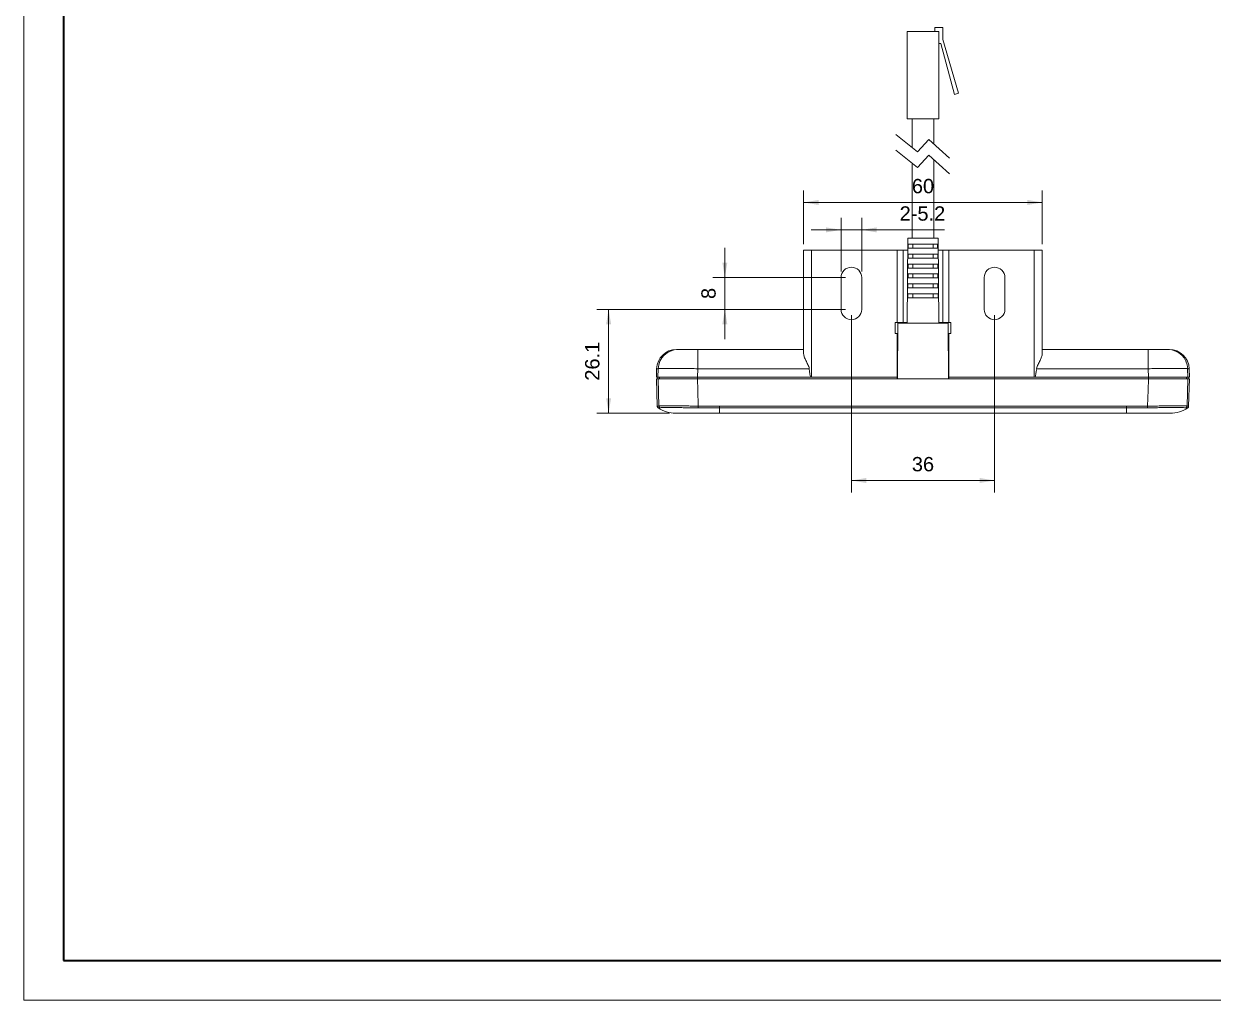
# Model space of a CAD drawing. Header units: millimetres. Extents: x -297 to 297, y -210 to 210.
# Drawn here: x -297 to 2.1, y -210 to 35.7 of the extents above; entities that cross this region are included whole.
import ezdxf

# ---------------------------------------------------------------- set-up
doc = ezdxf.new("R2010")
doc.units = ezdxf.units.MM
doc.layers.get('0').update_dxf_attribs({"lineweight": 20})
doc.layers.add('粗实线层', color=7, linetype='Continuous', lineweight=35)
doc.layers.add('细实线层', color=7, linetype='Continuous', lineweight=18)
doc.styles.add('标准', font='')
doc.styles.get('标准').set_extended_font_data('arial')
doc.dimstyles.new('标准$0', dxfattribs={"dimscale": 1.5, "dimtxt": 2.4, "dimasz": 2.5, "dimexe": 2, "dimexo": 1, "dimgap": 1.5, "dimtad": 1, "dimdec": 1, "dimdsep": 46, "dimtxsty": '标准', "dimcen": 2.5, "dimdle": 5, "dimclre": 256, "dimclrt": 7, "dimadec": 0, "dimazin": 0, "dimtfac": 0.714286, "dimtdec": 1, "dimtmove": 0, "dimatfit": 3, "dimfxl": 0, "dimtolj": 1, "dimarcsym": 0})

# ---------------------------------------------------------------- blocks, each defined once
blk = doc.blocks.new('*X9')
at = {"linetype": 'Continuous'}
for points in [[(-100.9, -9.29), (-97.15, -8.67), (-97.15, -9.92)], [(-40.9, -9.29), (-44.65, -8.67), (-44.65, -9.92)]]:
    blk.add_hatch(color=0, dxfattribs=at).paths.add_polyline_path(points, flags=0)
for p, q in [((-100.9, -19.79), (-100.9, -6.29)), ((-40.9, -19.79), (-40.9, -6.29))]:
    blk.add_line(p, q, dxfattribs=at)
at = {"color": 0, "linetype": 'Continuous'}
blk.add_line((-100.9, -9.29), (-40.9, -9.29), dxfattribs=at)
at = {"color": 7, "insert": (-70.9, -5.2), "char_height": 3.6, "width": 10.3226, "attachment_point": 5, "style": '标准'}
blk.add_mtext('60', dxfattribs=at)
blk = doc.blocks.new('*X10')
at = {"linetype": 'Continuous'}
for points in [[(-91.5, -16.19), (-95.25, -15.57), (-95.25, -16.82)], [(-86.3, -16.19), (-82.55, -15.57), (-82.55, -16.82)]]:
    blk.add_hatch(color=0, dxfattribs=at).paths.add_polyline_path(points, flags=0)
for p, q in [((-91.5, -26.69), (-91.5, -13.19)), ((-86.3, -26.69), (-86.3, -13.19))]:
    blk.add_line(p, q, dxfattribs=at)
at = {"color": 0, "linetype": 'Continuous'}
blk.add_line((-99, -16.19), (-65.5, -16.19), dxfattribs=at)
at = {"color": 7, "insert": (-71.03, -12.1), "char_height": 3.6, "width": 22.0939, "attachment_point": 5, "style": '标准'}
blk.add_mtext('2-5.2', dxfattribs=at)
blk = doc.blocks.new('*X11')
at = {"linetype": 'Continuous'}
for points in [[(-88.9, -79.24), (-85.15, -78.62), (-85.15, -79.87)], [(-52.9, -79.24), (-56.65, -78.62), (-56.65, -79.87)]]:
    blk.add_hatch(color=0, dxfattribs=at).paths.add_polyline_path(points, flags=0)
for p, q in [((-88.9, -37.69), (-88.9, -82.24)), ((-52.9, -37.69), (-52.9, -82.24))]:
    blk.add_line(p, q, dxfattribs=at)
at = {"color": 0, "linetype": 'Continuous'}
blk.add_line((-88.9, -79.24), (-52.9, -79.24), dxfattribs=at)
at = {"color": 7, "insert": (-70.9, -75.16), "char_height": 3.6, "width": 10.3061, "attachment_point": 5, "style": '标准'}
blk.add_mtext('36', dxfattribs=at)
blk = doc.blocks.new('*X12')
at = {"linetype": 'Continuous'}
for points in [[(-149.94, -36.19), (-149.32, -39.94), (-150.57, -39.94)], [(-149.94, -62.29), (-149.32, -58.54), (-150.57, -58.54)]]:
    blk.add_hatch(color=0, dxfattribs=at).paths.add_polyline_path(points, flags=0)
for p, q in [((-90.4, -36.19), (-152.94, -36.19)), ((-134.6, -62.29), (-152.94, -62.29))]:
    blk.add_line(p, q, dxfattribs=at)
at = {"color": 0, "linetype": 'Continuous'}
blk.add_line((-149.94, -36.19), (-149.94, -62.29), dxfattribs=at)
at = {"color": 7, "insert": (-154.03, -49.24), "char_height": 3.6, "width": 17.4293, "attachment_point": 5, "rotation": 90, "style": '标准'}
blk.add_mtext('26.1', dxfattribs=at)
blk = doc.blocks.new('*X13')
at = {"linetype": 'Continuous'}
for points in [[(-120.71, -28.19), (-120.09, -24.44), (-121.34, -24.44)], [(-120.71, -36.19), (-120.09, -39.94), (-121.34, -39.94)]]:
    blk.add_hatch(color=0, dxfattribs=at).paths.add_polyline_path(points, flags=0)
at = {"color": 0, "linetype": 'Continuous'}
blk.add_line((-120.71, -20.69), (-120.71, -43.69), dxfattribs=at)
at = {"linetype": 'Continuous'}
for p, q in [((-90.4, -28.19), (-123.71, -28.19)), ((-90.4, -36.19), (-123.71, -36.19))]:
    blk.add_line(p, q, dxfattribs=at)
at = {"color": 7, "insert": (-124.8, -32.19), "char_height": 3.6, "width": 7.2, "attachment_point": 5, "rotation": 90, "style": '标准'}
blk.add_mtext('8', dxfattribs=at)
blk = doc.blocks.new('$CAXA_FRAME_13B17AC1$')
at = {"layer": '粗实线层'}
for p, q in [((-287, 200), (-287, -200)), ((-287, -200), (287, -200))]:
    blk.add_line(p, q, dxfattribs=at)
at = {"layer": '细实线层'}
for p, q in [((-297, 210), (-297, -210)), ((-297, -210), (297, -210))]:
    blk.add_line(p, q, dxfattribs=at)

msp = doc.modelspace()

# ---------------------------------------------------------------- linework, layer by layer
at = {"color": 7, "linetype": 'Continuous', "lineweight": 15}
for p, q in [((-74.9, 33.71), (-74.9, 11.71)), ((-74.9, 33.71), (-66.9, 33.71)), ((-67.9, 33.71), (-67.9, 34.71)), ((-67.9, 34.71), (-65.9, 34.71)), ((-66.9, 33.71), (-66.9, 11.71)), ((-65.9, 34.71), (-65.9, 31.71)), ((-66.4, 30.71), (-66.9, 30.71)), ((-62.96, 17.89), (-66.4, 30.71)), ((-65.9, 31.71), (-62, 18.16)), ((-62, 18.16), (-62.96, 17.89)), ((-74.9, 11.71), (-66.9, 11.71)), ((-73.6, 11.71), (-73.6, 4.54)), ((-68.2, 5.4), (-68.2, 11.71)), ((-73.6, 0.6), (-73.6, -18.29)), ((-68.2, -18.29), (-68.2, 1.46)), ((-74.71, -18.29), (-74.9, -39.69)), ((-67.09, -18.29), (-74.71, -18.29)), ((-74.6, -20.79), (-67.2, -20.79)), ((-74.59, -19.79), (-67.21, -19.79)), ((-73.46, -20.79), (-73.46, -19.79)), ((-68.34, -20.79), (-68.34, -19.79)), ((-66.91, -39.69), (-67.09, -18.29)), ((-100.9, -47.36), (-100.9, -21.29)), ((-100.9, -21.29), (-98.9, -21.29)), ((-98.9, -21.29), (-98.9, -53.29)), ((-98.9, -21.29), (-77.4, -21.29)), ((-77.4, -39.49), (-77.4, -21.29)), ((-77.4, -21.29), (-75.9, -21.29)), ((-75.9, -21.29), (-75.9, -39.49)), ((-75.9, -21.29), (-74.73, -21.29)), ((-74.62, -23.29), (-67.18, -23.29)), ((-74.61, -22.29), (-67.19, -22.29)), ((-73.46, -23.29), (-73.46, -22.29)), ((-68.34, -23.29), (-68.34, -22.29)), ((-67.07, -21.29), (-65.9, -21.29)), ((-65.9, -39.49), (-65.9, -21.29)), ((-65.9, -21.29), (-64.4, -21.29)), ((-64.4, -21.29), (-64.4, -39.49)), ((-64.4, -21.29), (-42.9, -21.29)), ((-42.9, -53.29), (-42.9, -21.29)), ((-42.9, -21.29), (-40.9, -21.29)), ((-40.9, -21.29), (-40.9, -47.36)), ((-74.64, -25.79), (-67.16, -25.79)), ((-74.63, -24.79), (-67.17, -24.79)), ((-73.46, -25.79), (-73.46, -24.79)), ((-68.34, -25.79), (-68.34, -24.79)), ((-91.5, -28.19), (-91.5, -36.19)), ((-86.3, -36.19), (-86.3, -28.19)), ((-74.68, -29.79), (-67.12, -29.79)), ((-74.67, -28.29), (-67.14, -28.29)), ((-74.66, -27.29), (-67.14, -27.29)), ((-73.46, -28.29), (-73.46, -27.29)), ((-73.46, -30.79), (-73.46, -29.79)), ((-68.34, -28.29), (-68.34, -27.29)), ((-68.34, -30.79), (-68.34, -29.79)), ((-55.5, -28.19), (-55.5, -36.19)), ((-50.3, -36.19), (-50.3, -28.19)), ((-74.7, -32.29), (-67.1, -32.29)), ((-74.69, -30.79), (-67.11, -30.79)), ((-73.46, -33.29), (-73.46, -32.29)), ((-68.34, -33.29), (-68.34, -32.29)), ((-74.71, -33.29), (-67.09, -33.29)), ((-77.9, -39.49), (-77.9, -42.29)), ((-77.4, -39.49), (-77.9, -39.49)), ((-75.9, -39.49), (-77.4, -39.49)), ((-77.23, -39.69), (-77.3, -53.69)), ((-77.23, -39.69), (-64.57, -39.69)), ((-74.89, -39.49), (-75.9, -39.49)), ((-65.9, -39.49), (-66.91, -39.49)), ((-64.4, -39.49), (-65.9, -39.49)), ((-64.57, -39.69), (-64.5, -53.69)), ((-63.9, -39.49), (-64.4, -39.49)), ((-63.9, -42.29), (-63.9, -39.49)), ((-77.9, -42.29), (-77.4, -42.29)), ((-77.4, -53.29), (-77.4, -42.29)), ((-77.4, -42.29), (-77.24, -42.29)), ((-64.56, -42.29), (-64.4, -42.29)), ((-64.4, -42.29), (-63.9, -42.29)), ((-64.4, -42.29), (-64.4, -53.29)), ((-132.87, -46.29), (-132.51, -46.29)), ((-127.55, -51.12), (-127.55, -46.29)), ((-127.55, -46.29), (-100.9, -46.29)), ((-77.26, -45.19), (-77.4, -45.19)), ((-64.4, -45.19), (-64.55, -45.19)), ((-40.9, -46.29), (-14.25, -46.29)), ((-14.25, -51.12), (-14.25, -46.29)), ((-9.3, -46.29), (-8.93, -46.29)), ((-77.27, -48.39), (-77.4, -48.39)), ((-77.4, -48.69), (-77.27, -48.69)), ((-64.4, -48.39), (-64.53, -48.39)), ((-64.53, -48.69), (-64.4, -48.69)), ((-137.87, -51.12), (-137.94, -53.29)), ((-137.53, -53.29), (-137.94, -53.29)), ((-137.94, -53.69), (-137.7, -60.58)), ((-137.94, -53.69), (-137.52, -53.69)), ((-137.46, -51.12), (-137.87, -51.12)), ((-137.56, -53.29), (-137.56, -53.69)), ((-137.53, -53.29), (-137.46, -51.12)), ((-137.32, -60.51), (-137.52, -53.69)), ((-137.14, -53.29), (-137.14, -53.69)), ((-127.63, -53.29), (-127.63, -53.69)), ((-127.61, -53.69), (-127.63, -53.69)), ((-127.55, -51.12), (-127.62, -53.29)), ((-99.14, -53.29), (-127.62, -53.29)), ((-127.61, -53.69), (-77.3, -53.69)), ((-99.49, -51.12), (-127.55, -51.12)), ((-99.14, -53.29), (-98.9, -53.29)), ((-98.9, -53.29), (-77.4, -53.29)), ((-77.29, -51.59), (-77.4, -51.59)), ((-77.29, -52.49), (-77.4, -52.49)), ((-77.4, -52.69), (-77.3, -52.69)), ((-77.4, -53.29), (-77.4, -53.69)), ((-77.3, -53.69), (-64.5, -53.69)), ((-64.4, -51.59), (-64.51, -51.59)), ((-64.4, -52.49), (-64.51, -52.49)), ((-64.51, -52.69), (-64.4, -52.69)), ((-64.5, -53.69), (-14.19, -53.69)), ((-64.4, -53.29), (-42.9, -53.29)), ((-64.4, -53.69), (-64.4, -53.29)), ((-42.9, -53.29), (-42.66, -53.29)), ((-14.19, -53.29), (-42.66, -53.29)), ((-14.25, -51.12), (-42.31, -51.12)), ((-14.19, -53.29), (-14.25, -51.12)), ((-14.17, -53.69), (-14.19, -53.69)), ((-14.17, -53.29), (-14.17, -53.69)), ((-4.66, -53.29), (-4.66, -53.69)), ((-4.28, -53.69), (-4.48, -60.51)), ((-4.34, -51.12), (-4.27, -53.29)), ((-3.93, -51.12), (-4.34, -51.12)), ((-4.28, -53.69), (-3.86, -53.69)), ((-3.86, -53.29), (-4.27, -53.29)), ((-4.24, -53.69), (-4.24, -53.29)), ((-4.1, -60.58), (-3.86, -53.69)), ((-3.86, -53.29), (-3.93, -51.12)), ((-122.1, -62.29), (-133.1, -62.29)), ((-127.4, -60.52), (-122.09, -60.57)), ((-19.7, -60.94), (-122.1, -60.94)), ((-122.1, -60.94), (-122.1, -62.29)), ((-122.1, -62.29), (-19.7, -62.29)), ((-122.09, -60.57), (-19.71, -60.57)), ((-19.71, -60.57), (-14.4, -60.52)), ((-19.7, -60.94), (-19.7, -62.29)), ((-19.7, -62.29), (-8.7, -62.29))]:
    msp.add_line(p, q, dxfattribs=at)
at = {"color": 7}
for p, q in [((-77.7, 7.83), (-72.26, 3.47)), ((-72.26, 3.47), (-69.44, 6.51)), ((-69.44, 6.51), (-64.22, 1.84)), ((-77.7, 3.89), (-72.26, -0.48)), ((-72.26, -0.48), (-69.44, 2.57)), ((-69.44, 2.57), (-64.22, -2.1))]:
    msp.add_line(p, q, dxfattribs=at)
at = {"color": 7, "linetype": 'Continuous', "lineweight": 15}
for points in [[(-74.59, -19.79), (-74.6, -20.54), (-74.6, -20.79)], [(-67.2, -20.79), (-67.21, -20.54), (-67.21, -19.79)], [(-74.61, -22.29), (-74.62, -23.04), (-74.62, -23.29)], [(-67.18, -23.29), (-67.18, -23.04), (-67.19, -22.29)], [(-74.63, -24.79), (-74.64, -25.54), (-74.64, -25.79)], [(-67.16, -25.79), (-67.16, -25.54), (-67.17, -24.79)], [(-74.68, -29.79), (-74.69, -30.54), (-74.69, -30.79)], [(-74.66, -27.29), (-74.66, -28.04), (-74.67, -28.29)], [(-67.14, -28.29), (-67.14, -28.04), (-67.14, -27.29)], [(-67.11, -30.79), (-67.12, -30.54), (-67.12, -29.79)], [(-74.7, -32.29), (-74.71, -33.04), (-74.71, -33.29)], [(-67.09, -33.29), (-67.09, -33.04), (-67.1, -32.29)], [(-127.61, -53.69), (-127.52, -56.53), (-127.4, -60.52)], [(-14.4, -60.52), (-14.28, -56.53), (-14.19, -53.69)], [(-127.4, -60.93), (-127.4, -60.9), (-127.4, -60.86), (-127.4, -60.81), (-127.4, -60.76), (-127.4, -60.7), (-127.4, -60.64), (-127.4, -60.58), (-127.4, -60.52)], [(-14.4, -60.52), (-14.4, -60.58), (-14.4, -60.64), (-14.4, -60.7), (-14.4, -60.76), (-14.4, -60.81), (-14.4, -60.86), (-14.4, -60.9), (-14.4, -60.93)]]:
    msp.add_lwpolyline(points, dxfattribs=at)
for centre, radius, start, end in [((-88.9, -28.19), 2.6, 0, 180), ((-52.9, -28.19), 2.6, 0, 180), ((-88.9, -36.19), 2.6, 180, 0), ((-52.9, -36.19), 2.6, 180, 0), ((-132.87, -51.29), 5, 90, 178), ((-132.49, -51.27), 4.98, 90.2095, 178.2464), ((-77.1, -45.19), 0.3, 120.9186, 180), ((-64.7, -45.19), 0.3, 0, 59.0814), ((-9.31, -51.27), 4.98, 1.7716, 89.7726), ((-8.93, -51.29), 5, 2, 90), ((-133.1, -54.33), 7.96, 236.6857, 270.0002), ((-136.82, -60.49), 0.501, 181.9577, 241.8467), ((-8.7, -54.33), 7.96, 269.9998, 303.3143), ((-4.98, -60.49), 0.501, 298.1533, 358.0423)]:
    msp.add_arc(centre, radius, start, end, dxfattribs=at)
for centre, start_param, end_param in [((-98.9, 3.58), 2.840619, 3.023336), ((-42.9, 3.58), 3.259849, 3.442566)]:
    msp.add_ellipse(centre, major_axis=(0, 57.27), ratio=0.034921, start_param=start_param, end_param=end_param, dxfattribs=at)
for points, knots in [([(-132.51, -46.29), (-132.47, -46.29), (-132.4, -46.29), (-132.22, -46.29), (-132.1, -46.29), (-131.82, -46.29), (-131.66, -46.29), (-131.28, -46.29), (-131.08, -46.29), (-130.63, -46.29), (-130.38, -46.29), (-129.87, -46.29), (-129.6, -46.29), (-129.03, -46.29), (-128.74, -46.29), (-128.15, -46.29), (-127.85, -46.29), (-127.55, -46.29)], [0, 0, 0, 0, 299.512792, 299.512792, 599.025584, 599.025584, 898.538376, 898.538376, 1198.051169, 1198.051169, 1497.563961, 1497.563961, 1797.076753, 1797.076753, 2096.589545, 2096.589545, 2396.102337, 2396.102337, 2396.102337, 2396.102337]), ([(-99.49, -51.12), (-99.52, -50.92), (-99.57, -50.74), (-99.7, -50.38), (-99.78, -50.21), (-100.02, -49.7), (-100.19, -49.38), (-100.49, -48.75), (-100.63, -48.44), (-100.78, -48.01), (-100.82, -47.87), (-100.88, -47.61), (-100.9, -47.48), (-100.9, -47.36)], [0, 0, 0, 0, 173.421133, 173.421133, 346.842267, 346.842267, 693.684533, 693.684533, 1040.5268, 1040.5268, 1213.947933, 1213.947933, 1387.369066, 1387.369066, 1387.369066, 1387.369066]), ([(-40.9, -47.36), (-40.9, -47.48), (-40.92, -47.6), (-40.98, -47.87), (-41.02, -48.01), (-41.17, -48.44), (-41.31, -48.75), (-41.54, -49.22), (-41.62, -49.38), (-41.78, -49.71), (-41.86, -49.87), (-42.02, -50.21), (-42.1, -50.38), (-42.23, -50.74), (-42.29, -50.92), (-42.31, -51.12)], [0, 0, 0, 0, 105.588497, 105.588497, 211.176994, 211.176994, 422.353988, 422.353988, 527.942485, 527.942485, 633.530982, 633.530982, 739.119479, 739.119479, 844.707976, 844.707976, 844.707976, 844.707976]), ([(-14.25, -46.29), (-13.95, -46.29), (-13.65, -46.29), (-13.05, -46.29), (-12.77, -46.29), (-12.2, -46.29), (-11.93, -46.29), (-11.42, -46.29), (-11.17, -46.29), (-10.72, -46.29), (-10.51, -46.29), (-10.14, -46.29), (-9.98, -46.29), (-9.7, -46.29), (-9.58, -46.29), (-9.4, -46.29), (-9.33, -46.29), (-9.3, -46.29)], [0, 0, 0, 0, 109.380115, 109.380115, 218.760229, 218.760229, 328.140344, 328.140344, 437.520458, 437.520458, 546.900573, 546.900573, 656.280687, 656.280687, 765.660802, 765.660802, 875.040916, 875.040916, 875.040916, 875.040916]), ([(-137.53, -53.29), (-137.45, -53.29), (-137.32, -53.29), (-137.05, -53.29), (-136.95, -53.29), (-136.71, -53.29), (-136.58, -53.29), (-136.16, -53.29), (-135.83, -53.29), (-135.27, -53.29), (-135.08, -53.29), (-134.66, -53.29), (-134.44, -53.29), (-133.77, -53.29), (-133.28, -53.29), (-132.51, -53.29), (-132.25, -53.29), (-131.71, -53.29), (-131.43, -53.29), (-130.58, -53.29), (-130.01, -53.29), (-128.83, -53.29), (-128.22, -53.29), (-127.62, -53.29)], [0, 0, 0, 0, 418.04304, 418.04304, 627.06456, 627.06456, 836.08608, 836.08608, 1254.129121, 1254.129121, 1463.150641, 1463.150641, 1672.172161, 1672.172161, 2090.215201, 2090.215201, 2299.236721, 2299.236721, 2508.258241, 2508.258241, 2926.301281, 2926.301281, 3344.344322, 3344.344322, 3344.344322, 3344.344322]), ([(-127.61, -53.69), (-128.17, -53.69), (-129.3, -53.69), (-130.94, -53.69), (-132.48, -53.69), (-133.89, -53.69), (-135.11, -53.69), (-136.13, -53.69), (-136.89, -53.69), (-137.34, -53.69), (-137.47, -53.69), (-137.52, -53.69)], [0, 0, 0, 0, 323.103183, 646.204658, 969.31632, 1292.428446, 1615.3679, 1938.308581, 2261.207749, 2584.108994, 2763.638665, 2763.638665, 2763.638665, 2763.638665]), ([(-127.55, -51.12), (-128.16, -51.11), (-128.75, -51.1), (-129.64, -51.09), (-129.93, -51.08), (-130.51, -51.08), (-130.8, -51.08), (-131.65, -51.07), (-132.18, -51.06), (-132.95, -51.06), (-133.2, -51.06), (-133.69, -51.06), (-133.93, -51.06), (-134.61, -51.06), (-135.02, -51.06), (-135.58, -51.06), (-135.75, -51.07), (-136.08, -51.07), (-136.24, -51.07), (-136.66, -51.08), (-136.89, -51.08), (-137.25, -51.1), (-137.39, -51.11), (-137.46, -51.12)], [0, 0, 0, 0, 416.120621, 416.120621, 624.180932, 624.180932, 832.241242, 832.241242, 1248.361863, 1248.361863, 1456.422174, 1456.422174, 1664.482484, 1664.482484, 2080.603105, 2080.603105, 2288.663416, 2288.663416, 2496.723726, 2496.723726, 2912.844347, 2912.844347, 3328.964968, 3328.964968, 3328.964968, 3328.964968]), ([(-127.63, -53.69), (-127.72, -53.69), (-127.92, -53.69), (-128.2, -53.69), (-128.49, -53.69), (-128.78, -53.69), (-129.06, -53.69), (-129.54, -53.69), (-130.19, -53.69), (-131.02, -53.69), (-131.81, -53.69), (-132.83, -53.69), (-134, -53.69), (-134.99, -53.69), (-135.67, -53.69), (-136.11, -53.69), (-136.48, -53.69), (-136.75, -53.69), (-136.93, -53.69), (-137.06, -53.69), (-137.12, -53.69), (-137.14, -53.69)], [0, 0, 0, 0, 114.850753, 229.479079, 343.98808, 458.481183, 573.061856, 687.833332, 1032.091638, 1376.538996, 1719.703263, 2063.066326, 2751.812245, 3436.946874, 3781.78529, 4126.857925, 4469.498779, 4812.383083, 5043.105578, 5273.566364, 5504.610052, 5504.610052, 5504.610052, 5504.610052]), ([(-4.34, -51.12), (-4.41, -51.11), (-4.54, -51.1), (-4.82, -51.09), (-4.92, -51.08), (-5.15, -51.08), (-5.28, -51.08), (-5.71, -51.07), (-6.03, -51.06), (-6.59, -51.06), (-6.79, -51.06), (-7.2, -51.06), (-7.42, -51.06), (-8.1, -51.06), (-8.58, -51.06), (-9.35, -51.06), (-9.61, -51.07), (-10.16, -51.07), (-10.44, -51.07), (-11.28, -51.08), (-11.86, -51.08), (-13.04, -51.1), (-13.65, -51.11), (-14.25, -51.12)], [0, 0, 0, 0, 166.517975, 166.517975, 249.776963, 249.776963, 333.03595, 333.03595, 499.553925, 499.553925, 582.812913, 582.812913, 666.0719, 666.0719, 832.589875, 832.589875, 915.848863, 915.848863, 999.10785, 999.10785, 1165.625825, 1165.625825, 1332.1438, 1332.1438, 1332.1438, 1332.1438]), ([(-14.19, -53.29), (-13.58, -53.29), (-12.98, -53.29), (-12.1, -53.29), (-11.81, -53.29), (-11.23, -53.29), (-10.94, -53.29), (-10.09, -53.29), (-9.55, -53.29), (-8.78, -53.29), (-8.53, -53.29), (-8.05, -53.29), (-7.81, -53.29), (-7.13, -53.29), (-6.72, -53.29), (-6.16, -53.29), (-5.99, -53.29), (-5.66, -53.29), (-5.5, -53.29), (-5.08, -53.29), (-4.85, -53.29), (-4.48, -53.29), (-4.35, -53.29), (-4.27, -53.29)], [0, 0, 0, 0, 173.234387, 173.234387, 259.851581, 259.851581, 346.468775, 346.468775, 519.703162, 519.703162, 606.320356, 606.320356, 692.93755, 692.93755, 866.171937, 866.171937, 952.789131, 952.789131, 1039.406325, 1039.406325, 1212.640712, 1212.640712, 1385.8751, 1385.8751, 1385.8751, 1385.8751]), ([(-4.28, -53.69), (-4.38, -53.69), (-4.58, -53.69), (-5.22, -53.69), (-6.1, -53.69), (-7.21, -53.69), (-8.53, -53.69), (-10, -53.69), (-11.59, -53.69), (-13.01, -53.69), (-13.88, -53.69), (-14.19, -53.69)], [0, 0, 0, 0, 135.189734, 270.379069, 405.572591, 540.765906, 675.887729, 811.009327, 946.11412, 1081.219368, 1156.336806, 1156.336806, 1156.336806, 1156.336806]), ([(-4.66, -53.69), (-4.67, -53.69), (-4.7, -53.69), (-4.75, -53.69), (-4.8, -53.69), (-4.87, -53.69), (-4.95, -53.69), (-5.09, -53.69), (-5.32, -53.69), (-5.69, -53.69), (-6.13, -53.69), (-6.8, -53.69), (-7.8, -53.69), (-8.97, -53.69), (-9.98, -53.69), (-10.78, -53.69), (-11.6, -53.69), (-12.35, -53.69), (-13.01, -53.69), (-13.59, -53.69), (-13.98, -53.69), (-14.17, -53.69)], [0, 0, 0, 0, 49.894843, 99.693058, 149.439434, 199.178905, 248.956419, 298.816825, 448.373657, 598.012621, 747.094169, 896.26208, 1195.475364, 1493.119786, 1642.928636, 1792.839239, 1941.693397, 2090.65332, 2190.886558, 2291.006104, 2391.378884, 2391.378884, 2391.378884, 2391.378884]), ([(-137.7, -60.58), (-137.68, -60.56), (-137.65, -60.52), (-137.43, -60.51), (-137.32, -60.51)], [0, 0, 0, 0, 371.291315, 744.060768, 744.060768, 744.060768, 744.060768]), ([(-137.47, -60.98), (-137.51, -60.96), (-137.57, -60.91), (-137.64, -60.81), (-137.69, -60.7), (-137.7, -60.62), (-137.7, -60.58)], [0, 0, 0, 0, 329.897646, 659.799908, 989.70191, 1319.605365, 1319.605365, 1319.605365, 1319.605365]), ([(-137.06, -60.93), (-137.17, -60.93), (-137.4, -60.93), (-137.47, -60.97), (-137.47, -60.98), (-137.47, -60.98)], [0, 0, 0, 0, 370.723765, 742.906456, 742.91361, 742.91361, 742.91361, 742.91361]), ([(-137.32, -60.51), (-137.22, -60.5), (-137.03, -60.5), (-136.4, -60.49), (-135.52, -60.49), (-134.42, -60.49), (-133.13, -60.49), (-131.67, -60.5), (-130.19, -60.5), (-128.75, -60.51), (-127.85, -60.52), (-127.4, -60.52)], [0, 0, 0, 0, 320.035784, 640.069128, 960.132551, 1280.194732, 1595.403824, 1915.157766, 2234.912726, 2491.575586, 2748.239356, 2748.239356, 2748.239356, 2748.239356]), ([(-127.4, -60.93), (-127.84, -60.93), (-128.72, -60.93), (-130.11, -60.93), (-131.55, -60.92), (-132.97, -60.92), (-134.22, -60.91), (-135.29, -60.92), (-136.14, -60.92), (-136.76, -60.92), (-136.96, -60.93), (-137.06, -60.93)], [0, 0, 0, 0, 255.046387, 510.079408, 827.293542, 1144.498808, 1456.914809, 1774.122623, 2091.334424, 2408.847463, 2726.368393, 2726.368393, 2726.368393, 2726.368393]), ([(-122.1, -60.94), (-122.1, -60.94), (-122.43, -60.94), (-124.2, -60.92), (-125.97, -60.93), (-127.4, -60.93)], [0, 0, 0, 0, 0.010588, 177.624765, 941.9336, 941.9336, 941.9336, 941.9336]), ([(-122.1, -60.94), (-122.1, -60.92), (-122.1, -60.87), (-122.1, -60.78), (-122.09, -60.68), (-122.09, -60.6), (-122.09, -60.57)], [0, 0, 0, 0, 291.978399, 583.959628, 875.937923, 1167.917243, 1167.917243, 1167.917243, 1167.917243]), ([(-14.4, -60.93), (-14.73, -60.93), (-16.5, -60.93), (-18.27, -60.92), (-19.7, -60.94), (-19.7, -60.94)], [0, 0, 0, 0, 85.707147, 454.526793, 454.531902, 454.531902, 454.531902, 454.531902]), ([(-19.7, -60.94), (-19.7, -60.92), (-19.7, -60.87), (-19.7, -60.78), (-19.71, -60.68), (-19.71, -60.6), (-19.71, -60.57)], [0, 0, 0, 0, 148.47194, 296.945193, 445.41778, 593.890231, 593.890231, 593.890231, 593.890231]), ([(-14.4, -60.52), (-13.84, -60.51), (-12.71, -60.51), (-11.08, -60.5), (-9.53, -60.49), (-8.13, -60.49), (-6.9, -60.49), (-5.88, -60.49), (-5.12, -60.49), (-4.67, -60.5), (-4.53, -60.5), (-4.48, -60.51)], [0, 0, 0, 0, 152.121795, 304.242637, 456.376875, 608.510907, 760.498344, 912.485852, 1064.37688, 1216.268963, 1305.825751, 1305.825751, 1305.825751, 1305.825751]), ([(-4.75, -60.93), (-4.8, -60.93), (-4.93, -60.93), (-5.38, -60.92), (-6.13, -60.92), (-7.11, -60.91), (-8.3, -60.92), (-9.67, -60.92), (-11.16, -60.92), (-12.76, -60.93), (-13.85, -60.93), (-14.4, -60.93)], [0, 0, 0, 0, 90.356472, 243.45256, 396.545395, 549.625198, 702.703428, 856.054684, 1009.407939, 1162.999182, 1316.60509, 1316.60509, 1316.60509, 1316.60509]), ([(-4.33, -60.98), (-4.33, -60.98), (-4.33, -60.97), (-4.4, -60.93), (-4.63, -60.93), (-4.75, -60.93)], [0, 0, 0, 0, 0.003535, 183.176173, 367.137775, 367.137775, 367.137775, 367.137775]), ([(-4.48, -60.51), (-4.37, -60.51), (-4.15, -60.52), (-4.12, -60.56), (-4.1, -60.58)], [0, 0, 0, 0, 182.427259, 365.556592, 365.556592, 365.556592, 365.556592]), ([(-4.1, -60.58), (-4.1, -60.62), (-4.11, -60.7), (-4.16, -60.81), (-4.23, -60.91), (-4.29, -60.96), (-4.33, -60.98)], [0, 0, 0, 0, 162.743333, 325.485949, 488.228693, 650.969159, 650.969159, 650.969159, 650.969159])]:
    msp.add_open_spline(points, degree=3, knots=knots, dxfattribs=at)

# ---------------------------------------------------------------- block references
at = {"layer": '粗实线层'}
msp.add_blockref('$CAXA_FRAME_13B17AC1$', (0, 0), dxfattribs=at)

# ---------------------------------------------------------------- dimensions: what is measured, and where the dimension line sits
at = {"color": 7}
for base, p1, p2, picture, middle in [((-40.9, -9.29), (-100.9, -21.29), (-40.9, -21.29), '*X9', (-70.9, -5.2)), ((-52.9, -79.24), (-88.9, -36.19), (-52.9, -36.19), '*X11', (-70.9, -75.16))]:
    dim = msp.add_linear_dim(base=base, p1=p1, p2=p2, dimstyle='标准$0', override={"dimsah": 1, "dimtzin": 0}, dxfattribs=at)
    dim.commit()
    dim.dimension.update_dxf_attribs({"geometry": picture, "text_midpoint": middle})
dim = msp.add_linear_dim(base=(-86.3, -16.19), p1=(-91.5, -28.19), p2=(-86.3, -28.19), text='2-<>', dimstyle='标准$0', override={"dimsah": 1, "dimtzin": 0}, dxfattribs=at)
dim.commit()
dim.dimension.update_dxf_attribs({"geometry": '*X10', "text_midpoint": (-71.03, -12.1)})
for base, p1, p2, picture, middle in [((-120.71, -36.19), (-88.9, -28.19), (-88.9, -36.19), '*X13', (-124.8, -32.19)), ((-149.94, -62.29), (-88.9, -36.19), (-133.1, -62.29), '*X12', (-154.03, -49.24))]:
    dim = msp.add_linear_dim(base=base, p1=p1, p2=p2, angle=270, dimstyle='标准$0', override={"dimsah": 1, "dimtzin": 0}, dxfattribs=at)
    dim.commit()
    dim.dimension.update_dxf_attribs({"geometry": picture, "text_midpoint": middle})

doc.saveas('drawing.dxf')
